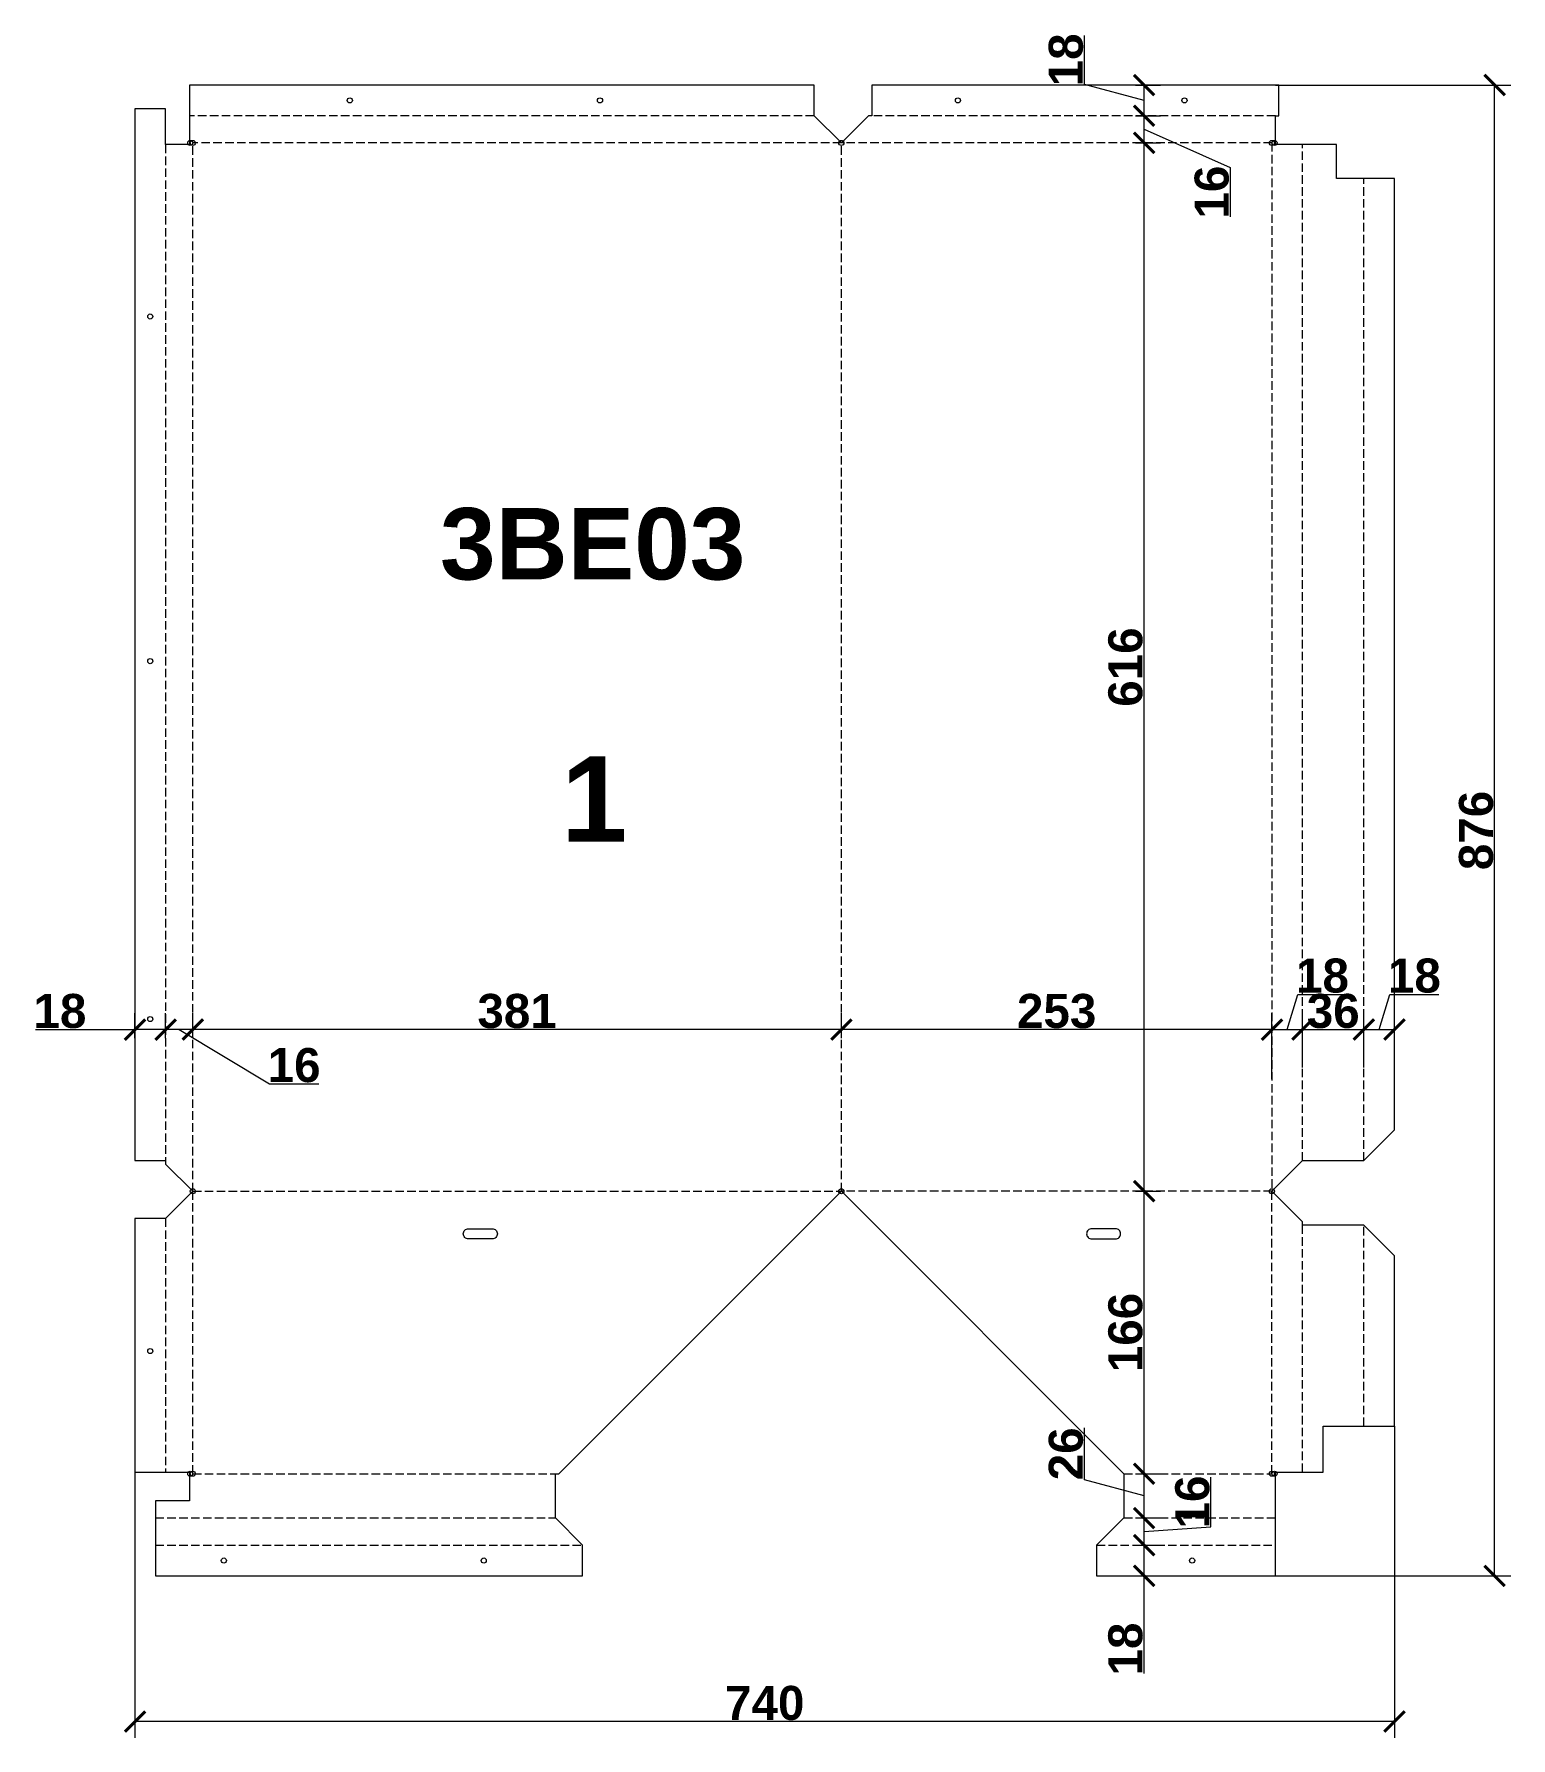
# Model space of a CAD drawing. Header units: millimetres. Extents: x -14038 to -13170, y 19866 to 20867.
import ezdxf
from ezdxf.enums import TextEntityAlignment as Align

# ---------------------------------------------------------------- set-up
doc = ezdxf.new("R2010")
doc.units = ezdxf.units.MM
doc.linetypes.add('CncKadLineStyle_Dot', pattern=[7, 5, -2, 0])
doc.linetypes.add('DASHED', pattern=[7, 5, -2, 0])
doc.layers.get('Defpoints').update_dxf_attribs({"color": 3, "lineweight": 0})
for name, color, linetype in [('KNA - BendingIN', 162, 'Continuous'), ('KNA - BendingOUT', 10, 'Continuous'), ('KNA - Contour', 7, 'Continuous'), ('KNA - Dimensions', 134, 'Continuous')]:
    doc.layers.add(name, color=color, linetype=linetype)
doc.layers.add('KNA - PanName', color=7, linetype='Continuous', plot=False)
doc.layers.add('KNA - PanQty', color=40, linetype='Continuous', lineweight=5, plot=False)
doc.styles.add('KNA', font='arialbd.ttf', dxfattribs={"height": 20})
doc.styles.add('MtXpl_ISOCPEUR', font='arialbd.ttf')
doc.dimstyles.new('1 к 30', dxfattribs={"dimscale": 25, "dimtxt": 20, "dimasz": 40, "dimexe": 32, "dimexo": 0, "dimgap": 2, "dimtad": 1, "dimdec": 0, "dimzin": 9, "dimtxsty": 'KNA', "dimblk": 'ARCHTICK', "dimcen": 5, "dimadec": 1, "dimazin": 0, "dimtfac": 1, "dimtdec": 0, "dimtmove": 1, "dimatfit": 3, "dimldrblk": 'OBLIQUE', "dimfxl": 1, "dimarcsym": 1})

# ---------------------------------------------------------------- blocks, each defined once
blk = doc.blocks.new('_ArchTick')
at = {"color": 0, "linetype": 'ByBlock', "const_width": 0.15}
blk.add_lwpolyline([(-0.5, -0.5), (0.5, 0.5)], dxfattribs=at)
blk = doc.blocks.new('*D17')
at = {"layer": 'Defpoints', "color": 0, "transparency": 16777216}
for p in [(-13238.8, 20282.4), (-13256.8, 20260.1), (-13238.8, 20260.1)]:
    blk.add_point(p, dxfattribs=at)
at = {"layer": 'KNA - Dimensions', "color": 0, "lineweight": -2, "transparency": 16777216}
for p, q in [((-13247.8, 20282.4), (-13241.6, 20303.1)), ((-13241.6, 20303.1), (-13212.7, 20303.1)), ((-13256.8, 20260.1), (-13256.8, 20292)), ((-13238.8, 20260.1), (-13238.8, 20292)), ((-13256.8, 20282.4), (-13238.8, 20282.4))]:
    blk.add_line(p, q, dxfattribs=at)
at = {"layer": 'KNA - Dimensions', "color": 0, "lineweight": -2, "transparency": 16777216, "xscale": 12, "yscale": 12, "zscale": 12, "rotation": 180}
blk.add_blockref('_ArchTick', (-13256.8, 20282.4), dxfattribs=at)
at = {"layer": 'KNA - Dimensions', "color": 0, "lineweight": -2, "transparency": 16777216, "xscale": 12, "yscale": 12, "zscale": 12}
blk.add_blockref('_ArchTick', (-13238.8, 20282.4), dxfattribs=at)
at = {"layer": 'KNA - Dimensions', "color": 0, "transparency": 16777216, "insert": (-13227.1, 20314), "char_height": 20, "attachment_point": 5, "style": 'KNA'}
blk.add_mtext('18', dxfattribs=at)
blk = doc.blocks.new('_Oblique')
at = {"color": 0, "linetype": 'ByBlock', "lineweight": -2}
blk.add_line((-0.5, -0.5), (0.5, 0.5), dxfattribs=at)
blk = doc.blocks.new('*D16')
at = {"layer": 'Defpoints', "color": 0, "transparency": 16777216}
for p in [(-13256.8, 20282.4), (-13292.8, 20260.1), (-13256.8, 20260.1)]:
    blk.add_point(p, dxfattribs=at)
at = {"layer": 'KNA - Dimensions', "color": 0, "lineweight": -2, "transparency": 16777216}
for p, q in [((-13292.8, 20260.1), (-13292.8, 20292)), ((-13256.8, 20260.1), (-13256.8, 20292)), ((-13292.8, 20282.4), (-13256.8, 20282.4))]:
    blk.add_line(p, q, dxfattribs=at)
at = {"layer": 'KNA - Dimensions', "color": 0, "lineweight": -2, "transparency": 16777216, "xscale": 12, "yscale": 12, "zscale": 12, "rotation": 180}
blk.add_blockref('_ArchTick', (-13292.8, 20282.4), dxfattribs=at)
at = {"layer": 'KNA - Dimensions', "color": 0, "lineweight": -2, "transparency": 16777216, "xscale": 12, "yscale": 12, "zscale": 12}
blk.add_blockref('_ArchTick', (-13256.8, 20282.4), dxfattribs=at)
at = {"layer": 'KNA - Dimensions', "color": 0, "transparency": 16777216, "insert": (-13274.8, 20293.2), "char_height": 20, "attachment_point": 5, "style": 'KNA'}
blk.add_mtext('36', dxfattribs=at)
blk = doc.blocks.new('*D15')
at = {"layer": 'Defpoints', "color": 0, "transparency": 16777216}
for p in [(-13292.8, 20282.4), (-13310.8, 20260.1), (-13292.8, 20260.1)]:
    blk.add_point(p, dxfattribs=at)
at = {"layer": 'KNA - Dimensions', "color": 0, "lineweight": -2, "transparency": 16777216}
for p, q in [((-13301.8, 20282.4), (-13295.6, 20303.1)), ((-13295.6, 20303.1), (-13266.7, 20303.1)), ((-13310.8, 20260.1), (-13310.8, 20292)), ((-13292.8, 20260.1), (-13292.8, 20292)), ((-13310.8, 20282.4), (-13292.8, 20282.4))]:
    blk.add_line(p, q, dxfattribs=at)
at = {"layer": 'KNA - Dimensions', "color": 0, "lineweight": -2, "transparency": 16777216, "xscale": 12, "yscale": 12, "zscale": 12, "rotation": 180}
blk.add_blockref('_ArchTick', (-13310.8, 20282.4), dxfattribs=at)
at = {"layer": 'KNA - Dimensions', "color": 0, "lineweight": -2, "transparency": 16777216, "xscale": 12, "yscale": 12, "zscale": 12}
blk.add_blockref('_ArchTick', (-13292.8, 20282.4), dxfattribs=at)
at = {"layer": 'KNA - Dimensions', "color": 0, "transparency": 16777216, "insert": (-13281.1, 20314), "char_height": 20, "attachment_point": 5, "style": 'KNA'}
blk.add_mtext('18', dxfattribs=at)
blk = doc.blocks.new('*D14')
at = {"layer": 'Defpoints', "color": 0, "transparency": 16777216}
for p in [(-13978.8, 20049.4), (-13238.8, 20049.4), (-13978.8, 19875.8)]:
    blk.add_point(p, dxfattribs=at)
at = {"layer": 'KNA - Dimensions', "color": 0, "lineweight": -2, "transparency": 16777216}
for p, q in [((-13978.8, 20049.4), (-13978.8, 19866.2)), ((-13238.8, 20049.4), (-13238.8, 19866.2)), ((-13238.8, 19875.8), (-13978.8, 19875.8))]:
    blk.add_line(p, q, dxfattribs=at)
at = {"layer": 'KNA - Dimensions', "color": 0, "lineweight": -2, "transparency": 16777216, "xscale": 12, "yscale": 12, "zscale": 12, "rotation": 180}
blk.add_blockref('_ArchTick', (-13978.8, 19875.8), dxfattribs=at)
at = {"layer": 'KNA - Dimensions', "color": 0, "lineweight": -2, "transparency": 16777216, "xscale": 12, "yscale": 12, "zscale": 12}
blk.add_blockref('_ArchTick', (-13238.8, 19875.8), dxfattribs=at)
at = {"layer": 'KNA - Dimensions', "color": 0, "transparency": 16777216, "insert": (-13608.8, 19886.6), "char_height": 20, "attachment_point": 5, "style": 'KNA'}
blk.add_mtext('740', dxfattribs=at)
blk = doc.blocks.new('*D13')
at = {"layer": 'Defpoints', "color": 0, "transparency": 16777216}
for p in [(-13308.8, 20837.4), (-13180, 20837.4), (-13308.8, 19961.4)]:
    blk.add_point(p, dxfattribs=at)
at = {"layer": 'KNA - Dimensions', "color": 0, "lineweight": -2, "transparency": 16777216}
for p, q in [((-13308.8, 20837.4), (-13170.4, 20837.4)), ((-13180, 19961.4), (-13180, 20837.4)), ((-13308.8, 19961.4), (-13170.4, 19961.4))]:
    blk.add_line(p, q, dxfattribs=at)
at = {"layer": 'KNA - Dimensions', "color": 0, "lineweight": -2, "transparency": 16777216, "xscale": 12, "yscale": 12, "zscale": 12}
for p, rotation in [((-13180, 20837.4), 90), ((-13180, 19961.4), 270)]:
    blk.add_blockref('_ArchTick', p, dxfattribs=dict(at, rotation=rotation))
at = {"layer": 'KNA - Dimensions', "color": 0, "transparency": 16777216, "insert": (-13190.8, 20399.4), "char_height": 20, "attachment_point": 5, "rotation": 90, "style": 'KNA'}
blk.add_mtext('876', dxfattribs=at)
blk = doc.blocks.new('*D12')
at = {"layer": 'Defpoints', "color": 0, "transparency": 16777216}
for p in [(-13390.9, 20837.4), (-13385.9, 20837.4), (-13390.9, 20819.4)]:
    blk.add_point(p, dxfattribs=at)
at = {"layer": 'KNA - Dimensions', "color": 0, "lineweight": -2, "transparency": 16777216}
for p, q in [((-13420.9, 20837.8), (-13420.9, 20866.6)), ((-13385.9, 20828.4), (-13420.9, 20837.8)), ((-13390.9, 20837.4), (-13376.3, 20837.4)), ((-13385.9, 20819.4), (-13385.9, 20837.4)), ((-13390.9, 20819.4), (-13376.3, 20819.4))]:
    blk.add_line(p, q, dxfattribs=at)
at = {"layer": 'KNA - Dimensions', "color": 0, "lineweight": -2, "transparency": 16777216, "xscale": 12, "yscale": 12, "zscale": 12}
for p, rotation in [((-13385.9, 20837.4), 90), ((-13385.9, 20819.4), 270)]:
    blk.add_blockref('_ArchTick', p, dxfattribs=dict(at, rotation=rotation))
at = {"layer": 'KNA - Dimensions', "color": 0, "transparency": 16777216, "insert": (-13431.8, 20852.2), "char_height": 20, "attachment_point": 5, "rotation": 90, "style": 'KNA'}
blk.add_mtext('18', dxfattribs=at)
blk = doc.blocks.new('*D11')
at = {"layer": 'Defpoints', "color": 0, "transparency": 16777216}
for p in [(-13390.9, 20819.4), (-13385.9, 20819.4), (-13390.9, 20803.4)]:
    blk.add_point(p, dxfattribs=at)
at = {"layer": 'KNA - Dimensions', "color": 0, "lineweight": -2, "transparency": 16777216}
for p, q in [((-13390.9, 20819.4), (-13376.3, 20819.4)), ((-13385.9, 20803.4), (-13385.9, 20819.4)), ((-13385.9, 20811.4), (-13335.3, 20789)), ((-13390.9, 20803.4), (-13376.3, 20803.4)), ((-13335.3, 20789), (-13335.3, 20760))]:
    blk.add_line(p, q, dxfattribs=at)
at = {"layer": 'KNA - Dimensions', "color": 0, "lineweight": -2, "transparency": 16777216, "xscale": 12, "yscale": 12, "zscale": 12}
for p, rotation in [((-13385.9, 20819.4), 90), ((-13385.9, 20803.4), 270)]:
    blk.add_blockref('_ArchTick', p, dxfattribs=dict(at, rotation=rotation))
at = {"layer": 'KNA - Dimensions', "color": 0, "transparency": 16777216, "insert": (-13346.1, 20774.5), "char_height": 20, "attachment_point": 5, "rotation": 90, "style": 'KNA'}
blk.add_mtext('16', dxfattribs=at)
blk = doc.blocks.new('*D10')
at = {"layer": 'Defpoints', "color": 0, "transparency": 16777216}
for p in [(-13390.9, 20803.4), (-13385.9, 20803.4), (-13390.9, 20187.4)]:
    blk.add_point(p, dxfattribs=at)
at = {"layer": 'KNA - Dimensions', "color": 0, "lineweight": -2, "transparency": 16777216}
for p, q in [((-13390.9, 20803.4), (-13376.3, 20803.4)), ((-13385.9, 20187.4), (-13385.9, 20803.4)), ((-13390.9, 20187.4), (-13376.3, 20187.4))]:
    blk.add_line(p, q, dxfattribs=at)
at = {"layer": 'KNA - Dimensions', "color": 0, "lineweight": -2, "transparency": 16777216, "xscale": 12, "yscale": 12, "zscale": 12}
for p, rotation in [((-13385.9, 20803.4), 90), ((-13385.9, 20187.4), 270)]:
    blk.add_blockref('_ArchTick', p, dxfattribs=dict(at, rotation=rotation))
at = {"layer": 'KNA - Dimensions', "color": 0, "transparency": 16777216, "insert": (-13396.8, 20495.4), "char_height": 20, "attachment_point": 5, "rotation": 90, "style": 'KNA'}
blk.add_mtext('616', dxfattribs=at)
blk = doc.blocks.new('*D9')
at = {"layer": 'Defpoints', "color": 0, "transparency": 16777216}
for p in [(-13390.9, 20187.4), (-13385.9, 20187.4), (-13390.9, 20021.4)]:
    blk.add_point(p, dxfattribs=at)
at = {"layer": 'KNA - Dimensions', "color": 0, "lineweight": -2, "transparency": 16777216}
for p, q in [((-13390.9, 20187.4), (-13376.3, 20187.4)), ((-13385.9, 20021.4), (-13385.9, 20187.4)), ((-13390.9, 20021.4), (-13376.3, 20021.4))]:
    blk.add_line(p, q, dxfattribs=at)
at = {"layer": 'KNA - Dimensions', "color": 0, "lineweight": -2, "transparency": 16777216, "xscale": 12, "yscale": 12, "zscale": 12}
for p, rotation in [((-13385.9, 20187.4), 90), ((-13385.9, 20021.4), 270)]:
    blk.add_blockref('_ArchTick', p, dxfattribs=dict(at, rotation=rotation))
at = {"layer": 'KNA - Dimensions', "color": 0, "transparency": 16777216, "insert": (-13396.8, 20104.4), "char_height": 20, "attachment_point": 5, "rotation": 90, "style": 'KNA'}
blk.add_mtext('166', dxfattribs=at)
blk = doc.blocks.new('*D8')
at = {"layer": 'Defpoints', "color": 0, "transparency": 16777216}
for p in [(-13390.9, 20021.4), (-13385.9, 20021.4), (-13390.9, 19995.4)]:
    blk.add_point(p, dxfattribs=at)
at = {"layer": 'KNA - Dimensions', "color": 0, "lineweight": -2, "transparency": 16777216}
for p, q in [((-13420.9, 20017.8), (-13420.9, 20048.4)), ((-13385.9, 20008.4), (-13420.9, 20017.8)), ((-13390.9, 20021.4), (-13376.3, 20021.4)), ((-13385.9, 19995.4), (-13385.9, 20021.4)), ((-13390.9, 19995.4), (-13376.3, 19995.4))]:
    blk.add_line(p, q, dxfattribs=at)
at = {"layer": 'KNA - Dimensions', "color": 0, "lineweight": -2, "transparency": 16777216, "xscale": 12, "yscale": 12, "zscale": 12}
for p, rotation in [((-13385.9, 20021.4), 90), ((-13385.9, 19995.4), 270)]:
    blk.add_blockref('_ArchTick', p, dxfattribs=dict(at, rotation=rotation))
at = {"layer": 'KNA - Dimensions', "color": 0, "transparency": 16777216, "insert": (-13431.8, 20033.1), "char_height": 20, "attachment_point": 5, "rotation": 90, "style": 'KNA'}
blk.add_mtext('26', dxfattribs=at)
blk = doc.blocks.new('*D7')
at = {"layer": 'Defpoints', "color": 0, "transparency": 16777216}
for p in [(-13390.9, 19995.4), (-13385.9, 19995.4), (-13390.9, 19979.4)]:
    blk.add_point(p, dxfattribs=at)
at = {"layer": 'KNA - Dimensions', "color": 0, "lineweight": -2, "transparency": 16777216}
for p, q in [((-13346.7, 19990.3), (-13346.7, 20019.3)), ((-13390.9, 19995.4), (-13376.3, 19995.4)), ((-13385.9, 19979.4), (-13385.9, 19995.4)), ((-13385.9, 19987.4), (-13346.7, 19990.3)), ((-13390.9, 19979.4), (-13376.3, 19979.4))]:
    blk.add_line(p, q, dxfattribs=at)
at = {"layer": 'KNA - Dimensions', "color": 0, "lineweight": -2, "transparency": 16777216, "xscale": 12, "yscale": 12, "zscale": 12}
for p, rotation in [((-13385.9, 19995.4), 90), ((-13385.9, 19979.4), 270)]:
    blk.add_blockref('_ArchTick', p, dxfattribs=dict(at, rotation=rotation))
at = {"layer": 'KNA - Dimensions', "color": 0, "transparency": 16777216, "insert": (-13357.5, 20004.8), "char_height": 20, "attachment_point": 5, "rotation": 90, "style": 'KNA'}
blk.add_mtext('16', dxfattribs=at)
blk = doc.blocks.new('*D6')
at = {"layer": 'Defpoints', "color": 0, "transparency": 16777216}
for p in [(-13390.9, 19979.4), (-13385.9, 19979.4), (-13390.9, 19961.4)]:
    blk.add_point(p, dxfattribs=at)
at = {"layer": 'KNA - Dimensions', "color": 0, "lineweight": -2, "transparency": 16777216}
for p, q in [((-13390.9, 19979.4), (-13376.3, 19979.4)), ((-13385.9, 19961.4), (-13385.9, 19979.4)), ((-13390.9, 19961.4), (-13376.3, 19961.4)), ((-13385.9, 19904), (-13385.9, 19961.4))]:
    blk.add_line(p, q, dxfattribs=at)
at = {"layer": 'KNA - Dimensions', "color": 0, "lineweight": -2, "transparency": 16777216, "xscale": 12, "yscale": 12, "zscale": 12}
for p, rotation in [((-13385.9, 19979.4), 90), ((-13385.9, 19961.4), 270)]:
    blk.add_blockref('_ArchTick', p, dxfattribs=dict(at, rotation=rotation))
at = {"layer": 'KNA - Dimensions', "color": 0, "transparency": 16777216, "insert": (-13396.8, 19918.4), "char_height": 20, "attachment_point": 5, "rotation": 90, "style": 'KNA'}
blk.add_mtext('18', dxfattribs=at)
blk = doc.blocks.new('*D5')
at = {"layer": 'Defpoints', "color": 0, "transparency": 16777216}
for p in [(-13978.8, 20282.4), (-13978.8, 20277.4), (-13960.8, 20277.4)]:
    blk.add_point(p, dxfattribs=at)
at = {"layer": 'KNA - Dimensions', "color": 0, "lineweight": -2, "transparency": 16777216}
for p, q in [((-13978.8, 20277.4), (-13978.8, 20292)), ((-13960.8, 20277.4), (-13960.8, 20292)), ((-14037.3, 20282.4), (-13978.8, 20282.4)), ((-13960.8, 20282.4), (-13978.8, 20282.4))]:
    blk.add_line(p, q, dxfattribs=at)
at = {"layer": 'KNA - Dimensions', "color": 0, "lineweight": -2, "transparency": 16777216, "xscale": 12, "yscale": 12, "zscale": 12, "rotation": 180}
blk.add_blockref('_ArchTick', (-13978.8, 20282.4), dxfattribs=at)
at = {"layer": 'KNA - Dimensions', "color": 0, "lineweight": -2, "transparency": 16777216, "xscale": 12, "yscale": 12, "zscale": 12}
blk.add_blockref('_ArchTick', (-13960.8, 20282.4), dxfattribs=at)
at = {"layer": 'KNA - Dimensions', "color": 0, "transparency": 16777216, "insert": (-14022.9, 20293.2), "char_height": 20, "attachment_point": 5, "style": 'KNA'}
blk.add_mtext('18', dxfattribs=at)
blk = doc.blocks.new('*D4')
at = {"layer": 'Defpoints', "color": 0, "transparency": 16777216}
for p in [(-13960.8, 20282.4), (-13960.8, 20277.4), (-13944.8, 20277.4)]:
    blk.add_point(p, dxfattribs=at)
at = {"layer": 'KNA - Dimensions', "color": 0, "lineweight": -2, "transparency": 16777216}
for p, q in [((-13960.8, 20277.4), (-13960.8, 20292)), ((-13944.8, 20277.4), (-13944.8, 20292)), ((-13944.8, 20282.4), (-13960.8, 20282.4)), ((-13952.8, 20282.4), (-13899.8, 20250.6)), ((-13899.8, 20250.6), (-13870.8, 20250.6))]:
    blk.add_line(p, q, dxfattribs=at)
at = {"layer": 'KNA - Dimensions', "color": 0, "lineweight": -2, "transparency": 16777216, "xscale": 12, "yscale": 12, "zscale": 12, "rotation": 180}
blk.add_blockref('_ArchTick', (-13960.8, 20282.4), dxfattribs=at)
at = {"layer": 'KNA - Dimensions', "color": 0, "lineweight": -2, "transparency": 16777216, "xscale": 12, "yscale": 12, "zscale": 12}
blk.add_blockref('_ArchTick', (-13944.8, 20282.4), dxfattribs=at)
at = {"layer": 'KNA - Dimensions', "color": 0, "transparency": 16777216, "insert": (-13885.3, 20261.4), "char_height": 20, "attachment_point": 5, "style": 'KNA'}
blk.add_mtext('16', dxfattribs=at)
blk = doc.blocks.new('*D3')
at = {"layer": 'Defpoints', "color": 0, "transparency": 16777216}
for p in [(-13944.8, 20282.4), (-13944.8, 20277.4), (-13563.8, 20277.4)]:
    blk.add_point(p, dxfattribs=at)
at = {"layer": 'KNA - Dimensions', "color": 0, "lineweight": -2, "transparency": 16777216}
for p, q in [((-13944.8, 20277.4), (-13944.8, 20292)), ((-13563.8, 20277.4), (-13563.8, 20292)), ((-13563.8, 20282.4), (-13944.8, 20282.4))]:
    blk.add_line(p, q, dxfattribs=at)
at = {"layer": 'KNA - Dimensions', "color": 0, "lineweight": -2, "transparency": 16777216, "xscale": 12, "yscale": 12, "zscale": 12, "rotation": 180}
blk.add_blockref('_ArchTick', (-13944.8, 20282.4), dxfattribs=at)
at = {"layer": 'KNA - Dimensions', "color": 0, "lineweight": -2, "transparency": 16777216, "xscale": 12, "yscale": 12, "zscale": 12}
blk.add_blockref('_ArchTick', (-13563.8, 20282.4), dxfattribs=at)
at = {"layer": 'KNA - Dimensions', "color": 0, "transparency": 16777216, "insert": (-13754.3, 20293.2), "char_height": 20, "attachment_point": 5, "style": 'KNA'}
blk.add_mtext('381', dxfattribs=at)
blk = doc.blocks.new('*D2')
at = {"layer": 'Defpoints', "color": 0, "transparency": 16777216}
for p in [(-13563.8, 20282.4), (-13563.8, 20277.4), (-13310.8, 20253.2)]:
    blk.add_point(p, dxfattribs=at)
at = {"layer": 'KNA - Dimensions', "color": 0, "lineweight": -2, "transparency": 16777216}
for p, q in [((-13563.8, 20277.4), (-13563.8, 20292)), ((-13310.8, 20253.2), (-13310.8, 20292)), ((-13310.8, 20282.4), (-13563.8, 20282.4))]:
    blk.add_line(p, q, dxfattribs=at)
at = {"layer": 'KNA - Dimensions', "color": 0, "lineweight": -2, "transparency": 16777216, "xscale": 12, "yscale": 12, "zscale": 12, "rotation": 180}
blk.add_blockref('_ArchTick', (-13563.8, 20282.4), dxfattribs=at)
at = {"layer": 'KNA - Dimensions', "color": 0, "lineweight": -2, "transparency": 16777216, "xscale": 12, "yscale": 12, "zscale": 12}
blk.add_blockref('_ArchTick', (-13310.8, 20282.4), dxfattribs=at)
at = {"layer": 'KNA - Dimensions', "color": 0, "transparency": 16777216, "insert": (-13437.3, 20293.2), "char_height": 20, "attachment_point": 5, "style": 'KNA'}
blk.add_mtext('253', dxfattribs=at)

msp = doc.modelspace()

# ---------------------------------------------------------------- linework, layer by layer
at = {"layer": 'KNA - BendingIN', "linetype": 'DASHED'}
for p, q in [((-13944.8, 20187.4), (-13944.8, 20803.4)), ((-13563.8, 20803.4), (-13944.8, 20803.4)), ((-13310.8, 20803.4), (-13563.8, 20803.4)), ((-13563.8, 20187.4), (-13563.8, 20803.4)), ((-13310.8, 20803.4), (-13310.8, 20187.4)), ((-13256.8, 20205.4), (-13256.8, 20782.4)), ((-13944.8, 20021.4), (-13944.8, 20187.4)), ((-13944.8, 20187.4), (-13563.8, 20187.4)), ((-13310.8, 20187.4), (-13563.8, 20187.4)), ((-13310.8, 20021.4), (-13310.8, 20187.4)), ((-13256.8, 20049.4), (-13256.8, 20167.4)), ((-13944.8, 20021.4), (-13729.8, 20021.4)), ((-13397.8, 20021.4), (-13310.8, 20021.4)), ((-13966.8, 19995.4), (-13731.8, 19995.4)), ((-13397.8, 19995.4), (-13308.8, 19995.4))]:
    msp.add_line(p, q, dxfattribs=at)
at = {"layer": 'KNA - BendingOUT', "linetype": 'CncKadLineStyle_Dot'}
for p, q in [((-13579.8, 20819.4), (-13946.8, 20819.4)), ((-13308.8, 20819.4), (-13545.8, 20819.4)), ((-13960.8, 20802.4), (-13960.8, 20205.4)), ((-13292.8, 20205.4), (-13292.8, 20802.4)), ((-13960.8, 20171.4), (-13960.8, 20022.4)), ((-13292.8, 20022.4), (-13292.8, 20167.4))]:
    msp.add_line(p, q, dxfattribs=at)
at = {"layer": 'KNA - BendingOUT', "linetype": 'DASHED'}
for p, q in [((-13966.8, 19979.4), (-13715.8, 19979.4)), ((-13413.8, 19979.4), (-13308.8, 19979.4))]:
    msp.add_line(p, q, dxfattribs=at)
at = {"layer": 'KNA - Contour'}
msp.add_lwpolyline([(-13563.8, 20187.4), (-13397.8, 20021.4), (-13397.8, 19995.4), (-13413.8, 19979.4), (-13413.8, 19961.4), (-13308.8, 19961.4), (-13308.8, 20022.4), (-13280.8, 20022.4), (-13280.8, 20049.4), (-13238.8, 20049.4), (-13238.8, 20149.4), (-13256.8, 20167.4), (-13292.8, 20167.4), (-13292.8, 20169.4), (-13310.8, 20187.4), (-13292.8, 20205.4), (-13256.8, 20205.4), (-13238.8, 20223.4), (-13238.8, 20782.4), (-13272.8, 20782.4), (-13272.8, 20802.4), (-13308.8, 20802.4), (-13308.8, 20819.4), (-13306.8, 20819.4), (-13306.8, 20837.4), (-13545.8, 20837.4), (-13545.8, 20819.4), (-13547.8, 20819.4), (-13563.8, 20803.4), (-13579.8, 20819.4), (-13579.8, 20837.4), (-13946.8, 20837.4), (-13946.8, 20819.4), (-13946.8, 20819.4), (-13946.8, 20802.4), (-13960.8, 20802.4), (-13960.8, 20823.4), (-13978.8, 20823.4), (-13978.8, 20782.4), (-13978.8, 20782.4), (-13978.8, 20205.4), (-13960.8, 20205.4), (-13960.8, 20203.4), (-13944.8, 20187.4), (-13960.8, 20171.4), (-13978.8, 20171.4), (-13978.8, 20049.4), (-13978.8, 20049.4), (-13978.8, 20022.4), (-13946.8, 20022.4), (-13946.8, 20005.4), (-13966.8, 20005.4), (-13966.8, 19961.4), (-13715.8, 19961.4), (-13715.8, 19979.4), (-13731.8, 19995.4), (-13731.8, 20021.4), (-13729.8, 20021.4)], close=True, dxfattribs=at)
for points in [[(-13782.9, 20165.4), (-13768.9, 20165.4, -0.414214), (-13765.9, 20162.4, -0.414214), (-13768.9, 20159.4), (-13782.9, 20159.4, -0.414214), (-13785.9, 20162.4, -0.414214)], [(-13402.7, 20165.4), (-13416.7, 20165.4, 0.414214), (-13419.7, 20162.4, 0.414214), (-13416.7, 20159.4), (-13402.7, 20159.4, 0.414214), (-13399.7, 20162.4, 0.414214)]]:
    msp.add_lwpolyline(points, format="xyb", close=True, dxfattribs=at)
for centre in [(-13852.6, 20828.4), (-13705.6, 20828.4), (-13495.3, 20828.4), (-13362.2, 20828.4), (-13946.3, 20803.4), (-13944.8, 20803.4), (-13563.8, 20803.4), (-13563.8, 20803.4), (-13310.8, 20803.4), (-13309.3, 20803.4), (-13969.8, 20701.4), (-13969.8, 20498.9), (-13969.8, 20288.6), (-13944.8, 20187.4), (-13563.8, 20187.4), (-13310.8, 20187.4), (-13969.8, 20093.5), (-13946.3, 20021.4), (-13944.8, 20021.4), (-13310.8, 20021.4), (-13309.3, 20021.4), (-13926.6, 19970.4), (-13773.9, 19970.4), (-13357.7, 19970.4)]:
    msp.add_circle(centre, 1.5, dxfattribs=at)

# ---------------------------------------------------------------- texts
at = {"layer": 'KNA - PanName', "color": 84, "style": 'MtXpl_ISOCPEUR'}
msp.add_text('3BE03', height=42, dxfattribs=at).set_placement((-13709.9, 20567.9), align=Align.MIDDLE_CENTER)
at = {"layer": 'KNA - PanQty', "style": 'MtXpl_ISOCPEUR'}
msp.add_text('1', height=50, dxfattribs=at).set_placement((-13709, 20417.9), align=Align.MIDDLE_CENTER)

# ---------------------------------------------------------------- dimensions: what is measured, and where the dimension line sits
at = {"layer": 'KNA - Dimensions'}
for base, p1, p2, angle, override, picture, middle in [((-13385.9, 20837.4), (-13390.9, 20819.4), (-13390.9, 20837.4), 90, {"dimscale": 0.3, "dimdec": 0, "dimtxsty": 'KNA', "dimadec": 1}, '*D12', (-13420.9, 20838.4)), ((-13385.9, 20819.4), (-13390.9, 20803.4), (-13390.9, 20819.4), 90, {"dimscale": 0.3}, '*D11', (-13335.3, 20788.4)), ((-13978.8, 20282.4), (-13960.8, 20277.4), (-13978.8, 20277.4), 180, {"dimscale": 0.3}, '*D5', (-14022.9, 20296)), ((-13960.8, 20282.4), (-13944.8, 20277.4), (-13960.8, 20277.4), 180, {"dimscale": 0.3}, '*D4', (-13899.2, 20250.6)), ((-13385.9, 20021.4), (-13390.9, 19995.4), (-13390.9, 20021.4), 90, {"dimscale": 0.3, "dimdec": 0, "dimtxsty": 'KNA', "dimadec": 1}, '*D8', (-13420.9, 20018.4)), ((-13385.9, 19995.4), (-13390.9, 19979.4), (-13390.9, 19995.4), 90, {"dimscale": 0.3}, '*D7', (-13346.7, 19990.9)), ((-13385.9, 19979.4), (-13390.9, 19961.4), (-13390.9, 19979.4), 90, {"dimscale": 0.3}, '*D6', (-13385.9, 19918.4))]:
    dim = msp.add_linear_dim(base=base, p1=p1, p2=p2, angle=angle, dimstyle='1 к 30', override=override, dxfattribs=at)
    dim.commit()
    dim.dimension.update_dxf_attribs({"geometry": picture, "text_midpoint": middle, "dimtype": 128})
for base, p1, p2, angle, override, picture, middle in [((-13180, 20837.4), (-13308.8, 19961.4), (-13308.8, 20837.4), 90, {"dimscale": 0.3}, '*D13', (-13190.8, 20399.4)), ((-13385.9, 20803.4), (-13390.9, 20187.4), (-13390.9, 20803.4), 90, {"dimscale": 0.3, "dimdec": 0, "dimtxsty": 'KNA', "dimadec": 1}, '*D10', (-13396.8, 20495.4)), ((-13292.8, 20282.4), (-13310.8, 20260.1), (-13292.8, 20260.1), 180, {"dimscale": 0.3}, '*D15', (-13295, 20314)), ((-13238.8, 20282.4), (-13256.8, 20260.1), (-13238.8, 20260.1), 180, {"dimscale": 0.3}, '*D17', (-13241, 20314)), ((-13944.8, 20282.4), (-13563.8, 20277.4), (-13944.8, 20277.4), 180, {"dimscale": 0.3, "dimdec": 0, "dimtxsty": 'KNA', "dimadec": 1}, '*D3', (-13754.3, 20293.2)), ((-13563.8, 20282.4), (-13310.8, 20253.2), (-13563.8, 20277.4), 180, {"dimscale": 0.3}, '*D2', (-13437.3, 20293.2)), ((-13256.8, 20282.4), (-13292.8, 20260.1), (-13256.8, 20260.1), 180, {"dimscale": 0.3}, '*D16', (-13274.8, 20293.2)), ((-13385.9, 20187.4), (-13390.9, 20021.4), (-13390.9, 20187.4), 90, {"dimscale": 0.3, "dimdec": 0, "dimtxsty": 'KNA', "dimadec": 1}, '*D9', (-13396.8, 20104.4)), ((-13978.8, 19875.8), (-13238.8, 20049.4), (-13978.8, 20049.4), 180, {"dimscale": 0.3}, '*D14', (-13608.8, 19886.6))]:
    dim = msp.add_linear_dim(base=base, p1=p1, p2=p2, angle=angle, dimstyle='1 к 30', override=override, dxfattribs=at)
    dim.commit()
    dim.dimension.update_dxf_attribs({"geometry": picture, "text_midpoint": middle})

doc.saveas('drawing.dxf')
